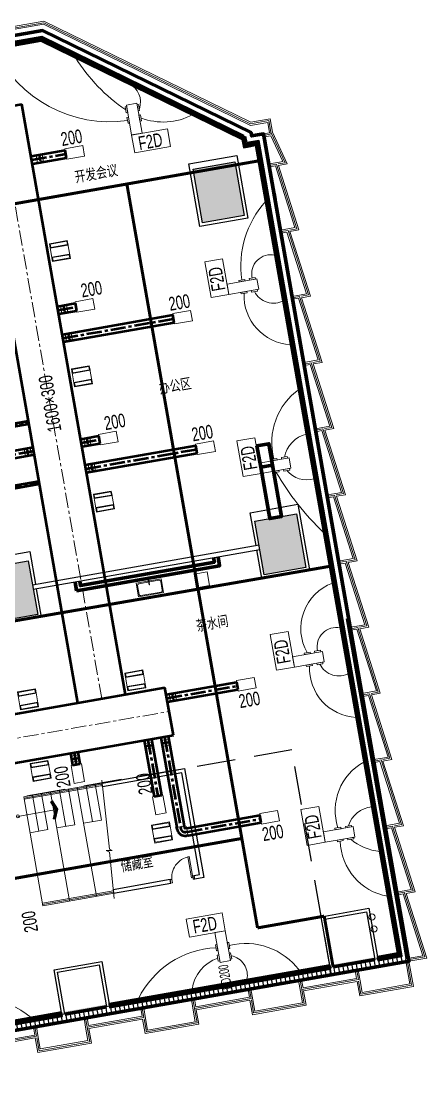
# Model space of a CAD drawing. Extents: x 268762 to 375185, y -23962 to 35476.
# Drawn here: x 361780 to 375185, y -4074 to 30930 of the extents above; entities that cross this region are included whole.
import ezdxf
from ezdxf.enums import TextEntityAlignment as Align

# ---------------------------------------------------------------- set-up
doc = ezdxf.new("R2010")
doc.units = 0
doc.header["$LTSCALE"] = 400
doc.header["$MEASUREMENT"] = 0
for name, pattern in [('A05-307S$0$IMPORT-BP_07_HIDDEN2', [4.7625, 3.175, -1.5875]), ('CENTER', [2, 1.25, -0.25, 0.25, -0.25]), ('DASH', [0.35, 0.25, -0.1])]:
    doc.linetypes.add(name, pattern=pattern)
doc.layers.get('0').update_dxf_attribs({"color": 8})
for name, color, linetype, lineweight in [('A05-307S$0$BP_07_A-FLOR-HRAL', 8, 'Continuous', 13), ('A05-307S$0$BP_07_A-FLOR-OVHD', 8, 'A05-307S$0$IMPORT-BP_07_HIDDEN2', 25), ('A05-307S$0$BP_07_A-FLOR-STRS', 8, 'Continuous', 13), ('A05-307S$0$BP_07_A-PATT-WALL', 8, 'Continuous', 13), ('A05-307S$0$BP_07_A-STRU-COLS', 8, 'Continuous', 25), ('A05-307S$0$BP_07_A-WALL-FULL', 8, 'Continuous', 70), ('A05-307S$0$BP_07_BP-01$0$A-GLAZ-FULL', 8, 'Continuous', 13), ('A05-307S$0$BP_07_W13-1F_10F消防给水排水平面图_SEN20ZHG$0$W-Y雨水立管', 8, 'Continuous', 9), ('A05-307S$0$FF_07_A-1', 8, 'Continuous', 13), ('A05-307S$0$FF_07_A-HVAC-FIXT', 8, 'Continuous', 35), ('A05-307S$0$FF_07_SHADE80', 8, 'Continuous', 25), ('A05-307S$0$PP_07_A-1', 8, 'Continuous', 13), ('A05-307S$0$PP_07_A-6', 8, 'Continuous', 70), ('A05-307S$0$PP_07_A-ANNO-RMNA-CH', 8, 'Continuous', 13), ('A05-307S$0$PP_07_A-DOOR', 8, 'Continuous', 13), ('A05-307S$0$PP_07_A-EQPM', 8, 'Continuous', 9), ('A05-307S$0$PP_07_A-FURN-WKSF', 8, 'Continuous', 25), ('A05-307S$0$PP_07_A-WALL-BLCK', 8, 'Continuous', 25), ('A05-307S$0$PP_07_A-WALL-FULL', 8, 'Continuous', 70), ('暖通-送风-2D边线', 2, 'Continuous', 50), ('暖通-送风-圆风管中线', 5, 'CENTER', 50), ('暖通-送风-方风管中线', 8, 'CENTER', 15), ('暖通-送风-标注', 3, 'Continuous', 20), ('暖通-送风-法兰', 3, 'Continuous', 20), ('暖通-送风-阀门', 3, 'Continuous', 20)]:
    doc.layers.add(name, color=color, linetype=linetype, lineweight=lineweight)
doc.layers.add('暖通-排风-风口', color=7, linetype='Continuous')
doc.layers.add('防火帆布', color=1, linetype='DASH')
doc.styles.add('A05-307S$0$Standard', font='txt')
doc.styles.add('NT', font='@hvac.shx', dxfattribs={"width": 0.7, "bigfont": '@hvac1.shx'})
doc.linetypes.add('BATTING', pattern='A,0.0001,-0.1,[134,ltypeshp.shx,S=0.1,R=0,X=-0.1,Y=0],-0.2,[134,ltypeshp.shx,S=0.1,R=180,X=0.1,Y=0],-0.1', length=0.4001)
pattern_1 = [(99.967, (349322.23, -4056.75), (-147.7361, -25.9622), [])]

# ---------------------------------------------------------------- blocks, each defined once
blk = doc.blocks.new('A05-307S$0$A05_307S_dwg_A$C06637D37-2251-Level 1')
at = {"layer": 'A05-307S$0$PP_07_A-DOOR', "color": 0}
blk.add_lwpolyline([(50, 60), (50, 760), (100, 760), (100, 60)], close=True, dxfattribs=at)
for points in [[(50, 120), (0, 120), (0, 0), (50, 0), (50, 120)], [(800, 120), (750, 120), (750, 0), (800, 0), (800, 120)]]:
    blk.add_lwpolyline(points, dxfattribs=at)
blk.add_arc((50, 60), 700, 360, 90, dxfattribs=at)
blk = doc.blocks.new('A05-307S$0$A05_307S_dwg_W13-1F_10F消防给水排水平面图_SEN20ZHG$0$GSLG-2114-Level 1')
at = {"layer": 'A05-307S$0$BP_07_W13-1F_10F消防给水排水平面图_SEN20ZHG$0$W-Y雨水立管', "color": 130}
blk.add_circle((144109, 35707), 100, dxfattribs=at)
blk = doc.blocks.new('A05-307S$0$A05_307S_dwg_W13-1F_10F消防给水排水平面图_SEN20ZHG$0$GSLG-2115-Level 1')
at = {"layer": 'A05-307S$0$BP_07_W13-1F_10F消防给水排水平面图_SEN20ZHG$0$W-Y雨水立管', "color": 130}
blk.add_circle((144040, 36101), 100, dxfattribs=at)
blk = doc.blocks.new('A05-307S$0$A05_307S_dwg_A$C4D9D1A9A-2140-Level 1')
at = {"layer": 'A05-307S$0$BP_07_A-FLOR-STRS'}
for points in [[(43, 0), (159, 281), (86, 311), (-43, 0)], [(86, -311), (159, -281), (43, 0), (-43, 0)]]:
    blk.add_hatch(color=0, dxfattribs=at).paths.add_polyline_path(points, flags=0)
at = {"layer": 'A05-307S$0$BP_07_A-FLOR-STRS', "color": 0}
for p, q in [((86, 311), (-43, 0)), ((-43, 0), (86, 311)), ((-43, 0), (43, 0)), ((-43, 0), (86, -311)), ((43, 0), (-43, 0)), ((86, -311), (-43, 0)), ((1298, 0), (0, 0)), ((43, 0), (159, 281)), ((159, 281), (43, 0)), ((159, -281), (43, 0)), ((43, 0), (86, -311)), ((159, 281), (86, 311)), ((86, -311), (159, -281)), ((159, -281), (86, -311))]:
    blk.add_line(p, q, dxfattribs=at)
blk.add_circle((1298, 0), 50, dxfattribs=at)
blk = doc.blocks.new('A05-307S$0$A05_307S_dwg_HVAC-plan-V8-Level 1')
at = {"layer": 'A05-307S$0$FF_07_A-1', "color": 0}
for points in [[(0, 450), (0, 600), (600, 600), (600, 450)], [(0, 600), (600, 600), (600, 0), (0, 0), (0, 150), (600, 150), (600, 0), (0, 0)], [(20, 470), (20, 580), (580, 580), (580, 470)], [(20, 20), (20, 130), (580, 130), (580, 20)]]:
    blk.add_lwpolyline(points, close=True, dxfattribs=at)
blk = doc.blocks.new('FK3_H')
for p, q in [((0.5, 0.5), (-0.5, 0.5)), ((-0.5, 0.5), (-0.5, -0.5)), ((0.5, -0.5), (0.5, 0.5)), ((0.5, 0.25), (-0.5, 0.25)), ((0.5, 0), (-0.5, 0)), ((0.5, -0.25), (-0.5, -0.25)), ((-0.5, -0.5), (0.5, -0.5))]:
    blk.add_line(p, q)
blk = doc.blocks.new('VAV变风量末端（吊顶式）')
at = {"layer": '暖通-送风-阀门'}
for points in [[(-88657, 254017), (-87657, 254017), (-87657, 253667), (-88657, 253667)], [(-88257, 254067), (-88057, 254067), (-88057, 254017), (-88257, 254017)], [(-87907, 254067), (-87707, 254067), (-87707, 254017), (-87907, 254017)], [(-88257, 253617), (-88057, 253617), (-88057, 253667), (-88257, 253667)], [(-87907, 253617), (-87707, 253617), (-87707, 253667), (-87907, 253667)]]:
    blk.add_lwpolyline(points, close=True, dxfattribs=at)
blk = doc.blocks.new('*U141', base_point=(67653, 24635))
at = {"layer": '暖通-送风-法兰'}
for p, q in [((67778, 24735), (67528, 24735)), ((67778, 24535), (67528, 24535))]:
    blk.add_line(p, q, dxfattribs=at)
at = {"layer": '暖通-送风-阀门'}
for p, q in [((67528, 24735), (67528, 24535)), ((67659, 24691), (67546, 24578)), ((67646, 24691), (67759, 24578)), ((67778, 24735), (67778, 24535))]:
    blk.add_line(p, q, dxfattribs=at)
at = {"layer": '暖通-送风-阀门', "const_width": 40}
for points in [[(67583, 24635, 1), (67623, 24635, 1)], [(67683, 24635, 1), (67723, 24635, 1)]]:
    blk.add_lwpolyline(points, format="xyb", close=True, dxfattribs=at)
blk = doc.blocks.new('JXWT.FB826889-D43A-47BB-9A4E-EFBF4415FCA')
at = {"layer": '暖通-送风-2D边线'}
for p, q in [((-125, 200), (-125, 150)), ((125, 200), (125, 150)), ((200, 125), (150, 125)), ((200, -125), (150, -125))]:
    blk.add_line(p, q, dxfattribs=at)
for radius in [275, 25]:
    blk.add_arc((150, 150), radius, 180, 270, dxfattribs=at)
at = {"layer": '暖通-送风-法兰'}
for points in [[(175, 200), (-175, 200)], [(200, 175), (200, -175)]]:
    blk.add_lwpolyline(points, dxfattribs=at)
blk = doc.blocks.new('*U144', base_point=(67653, 24635))
at = {"layer": '暖通-送风-法兰'}
for p, q in [((67778, 24735), (67528, 24735)), ((67778, 24535), (67528, 24535))]:
    blk.add_line(p, q, dxfattribs=at)
at = {"layer": '暖通-送风-阀门'}
for p, q in [((67528, 24735), (67528, 24535)), ((67659, 24691), (67546, 24578)), ((67646, 24691), (67759, 24578)), ((67778, 24735), (67778, 24535))]:
    blk.add_line(p, q, dxfattribs=at)
at = {"layer": '暖通-送风-阀门', "const_width": 40}
for points in [[(67583, 24635, 1), (67623, 24635, 1)], [(67683, 24635, 1), (67723, 24635, 1)]]:
    blk.add_lwpolyline(points, format="xyb", close=True, dxfattribs=at)
blk = doc.blocks.new('*U147', base_point=(137556, 44355))
at = {"layer": '暖通-送风-法兰'}
for p, q in [((137631, 44455), (137481, 44455)), ((137631, 44255), (137481, 44255))]:
    blk.add_line(p, q, dxfattribs=at)
at = {"layer": '暖通-送风-阀门'}
for p, q in [((137506, 44455), (137506, 44255)), ((137606, 44455), (137606, 44255)), ((137565, 44383), (137508, 44327)), ((137548, 44383), (137605, 44327))]:
    blk.add_line(p, q, dxfattribs=at)
at = {"layer": '暖通-送风-阀门', "const_width": 20}
for points in [[(137526, 44355, 1), (137546, 44355, 1)], [(137566, 44355, 1), (137586, 44355, 1)]]:
    blk.add_lwpolyline(points, format="xyb", close=True, dxfattribs=at)

msp = doc.modelspace()

# ---------------------------------------------------------------- hatches: boundary and pattern name
at = {"layer": 'A05-307S$0$BP_07_A-PATT-WALL'}
h = msp.add_hatch(color=8, dxfattribs=at)
h.paths.add_polyline_path([(372089, -310), (373468, -68), (373455, 6), (372076, -236)])
h.paths.add_polyline_path([(354360, -3425), (355739, -3183), (355497, -1804), (354118, -2046)])
h.paths.add_polyline_path([(364603, -1625), (364590, -1551), (363212, -1794), (363225, -1868)])
h.paths.add_polyline_path([(345496, -4983), (346875, -4741), (346633, -3362), (345254, -3604), (345496, -4983)])
h.paths.add_polyline_path([(336632, -6541), (338011, -6298), (337769, -4919), (336390, -5162), (336632, -6541)])
h.paths.add_polyline_path([(310039, -11214), (311418, -10971), (311141, -9396), (309763, -9638)])
h.paths.add_polyline_path([(327768, -8098), (329147, -7856), (328904, -6477), (327526, -6719), (327644, -7395)])
h.paths.add_polyline_path([(320283, -9414), (320006, -7838), (318627, -8080), (318904, -9656), (319568, -9539)])
h.paths.add_polyline_path([(301175, -12771), (302554, -12529), (302277, -10953), (300898, -11196), (301175, -12771)])
h.paths.add_polyline_path([(283447, -15887), (284826, -15644), (284549, -14069), (283170, -14311), (283446, -15881)])
h.paths.add_polyline_path([(292311, -14329), (293690, -14087), (293413, -12511), (292034, -12753)])
h.paths.add_polyline_path([(291414, -1135), (291397, -1037), (290880, -1128), (290585, 547), (290388, 512), (290683, -1162), (290018, -1279), (290035, -1378)])
h.paths.add_polyline_path([(281219, -2927), (282550, -2693), (282238, -920), (280859, -1162), (281171, -2935)])
h.paths.add_polyline_path([(371192, 12884), (370880, 14657), (369501, 14415), (369813, 12642)])
h.paths.add_polyline_path([(360949, 11084), (362327, 11326), (362016, 13099), (360637, 12857), (360673, 12651)])
h.paths.add_polyline_path([(280508, 8929), (280196, 10702), (278817, 10460), (279129, 8687), (279177, 8695)])
h.paths.add_polyline_path([(367770, 24264), (369149, 24506), (368838, 26279), (367459, 26036), (367765, 24293)])
h.paths.add_polyline_path([(358889, 22804), (360268, 23047), (359991, 24623), (358612, 24380)])
h.paths.add_polyline_path([(288640, 10460), (288837, 10494), (288543, 12169), (288346, 12134), (288604, 10668)])
at = {"layer": 'A05-307S$0$FF_07_SHADE80'}
h = msp.add_hatch(dxfattribs=at)
h.set_pattern_fill('FP_30', color=8, style=0, pattern_type=2)
h.set_pattern_definition(pattern_1)
h.paths.add_polyline_path([(374478, -42), (374577, -25), (372604, 11203), (372407, 11168), (374363, 39), (374461, 56)], flags=0)
h = msp.add_hatch(dxfattribs=at)
h.set_pattern_fill('FP_30', color=8, style=0, pattern_type=2)
h.set_pattern_definition(pattern_1)
h.paths.add_polyline_path([(355216, -3529), (374496, -141), (374461, 56), (355182, -3332), (355203, -3452)], flags=0)

# ---------------------------------------------------------------- linework, layer by layer
at = {"layer": 'A05-307S$0$BP_07_A-FLOR-HRAL', "color": 8}
for p, q in [((364461, 5721), (361870, 5266)), ((364466, 5681), (361876, 5226)), ((364821, 2200), (362480, 1789)), ((364828, 2161), (362487, 1750))]:
    msp.add_line(p, q, dxfattribs=at)
at = {"layer": 'A05-307S$0$BP_07_A-FLOR-OVHD', "color": 8}
msp.add_lwpolyline([(372034, -573), (370727, 6863), (354574, 4027), (355881, -3412)], dxfattribs=at)
at = {"layer": 'A05-307S$0$BP_07_A-FLOR-STRS', "color": 8}
for p, q in [((363636, 5617), (364268, 2022)), ((364139, 4487), (363931, 5668)), ((362366, 4175), (362158, 5357)), ((362750, 5461), (363381, 1866)), ((363253, 4331), (363045, 5513))]:
    msp.add_line(p, q, dxfattribs=at)
for points in [[(364858, 2126), (362494, 1710), (361863, 5305), (364457, 5761)], [(364227, 5720), (364435, 4539), (363844, 4435)], [(364446, 5860), (364702, 3580), (364784, 3533), (364590, 3529), (364696, 3482), (364849, 1952)], [(362454, 5409), (362661, 4227), (362070, 4123)], [(363340, 5565), (363548, 4383), (362957, 4279)]]:
    msp.add_lwpolyline(points, dxfattribs=at)
at = {"layer": 'A05-307S$0$BP_07_A-STRU-COLS', "color": 8}
for points in [[(368838, 26279), (369149, 24506), (367770, 24264), (367459, 26036)], [(370880, 14657), (371192, 12884), (369813, 12642), (369501, 14415)], [(362016, 13099), (362327, 11326), (360949, 11084), (360637, 12857)], [(373191, 1508), (373468, -68), (372089, -310), (371812, 1266)], [(364361, -246), (364603, -1625), (363225, -1868), (362982, -489)]]:
    msp.add_lwpolyline(points, close=True, dxfattribs=at)
at = {"layer": 'A05-307S$0$BP_07_A-WALL-FULL', "color": 8}
for p, q in [((370172, 25041), (370138, 25238)), ((373468, -68), (372089, -310)), ((364603, -1625), (363225, -1868))]:
    msp.add_line(p, q, dxfattribs=at)
for points in [[(281534, 16391), (362488, 30617), (369377, 27252), (369397, 27139), (369791, 27208), (374594, -123), (280634, -16635), (275831, 10696), (276225, 10766), (276205, 10879)], [(369572, 16901), (369966, 16970), (370090, 16261), (369696, 16192)], [(369696, 16192), (370090, 16261), (370388, 14570), (369994, 14501)]]:
    msp.add_lwpolyline(points, close=True, dxfattribs=at)
at = {"layer": 'A05-307S$0$BP_07_BP-01$0$A-GLAZ-FULL', "color": 8}
for p, q in [((369800, 27159), (370058, 27204)), ((370999, -755), (371062, -1110)), ((367454, -1378), (367516, -1733)), ((363908, -2001), (363970, -2356))]:
    msp.add_line(p, q, dxfattribs=at)
for points in [[(275586, 10646), (275516, 11047), (276123, 11154), (281411, 16623), (362525, 30878), (369361, 27538), (369968, 27645), (370046, 27202)], [(281386, 16670), (362532, 30930), (369369, 27590)], [(367533, -2121), (367467, -1742), (367404, -1387), (367503, -1370), (367548, -1626), (369321, -1314), (369276, -1058), (369374, -1041), (369437, -1396), (369503, -1775), (371079, -1498), (371012, -1119), (370950, -764), (371049, -746), (371094, -1003), (372866, -691), (372821, -435), (372920, -418), (372982, -773), (373049, -1152), (374625, -875), (374478, -42), (375055, 59), (374406, 2098), (374210, 2063), (374193, 2162), (374488, 2213), (374671, 2246), (374022, 4284), (373826, 4250), (373808, 4348), (374104, 4400), (374287, 4432), (373638, 6471), (373442, 6436), (373424, 6535), (373720, 6586), (373903, 6619), (373253, 8657), (373057, 8623), (373040, 8721), (373335, 8773), (373518, 8805), (372869, 10844), (372673, 10809), (372656, 10908), (372951, 10959), (373134, 10992), (372485, 13030), (372289, 12996), (372272, 13094), (372567, 13146), (372750, 13178), (372101, 15217), (371905, 15182), (371887, 15281), (372183, 15332), (372366, 15365), (371716, 17403), (371520, 17369), (371503, 17467), (371799, 17519), (371981, 17551), (371332, 19590), (371136, 19555), (371119, 19654), (371414, 19705), (371597, 19738), (370948, 21776), (370752, 21742), (370735, 21840), (371030, 21892), (371213, 21924), (370564, 23963), (370368, 23928), (370350, 24027), (370646, 24078), (370829, 24111), (370180, 26149), (369983, 26115), (369966, 26213), (370262, 26265), (370428, 26294), (370029, 27148), (369809, 27109), (369791, 27208), (369988, 27242), (369928, 27587), (369354, 27486), (362518, 30826), (281436, 16577)], [(369369, 27590), (370009, 27703), (370087, 27260), (370574, 26218), (370279, 26166), (370959, 24032), (370663, 23980), (371343, 21845), (371047, 21793), (371727, 19659), (371432, 19607), (372111, 17472), (371816, 17420), (372496, 15286), (372200, 15234), (372880, 13099), (372584, 13047), (373264, 10913), (372969, 10861), (373648, 8726), (373353, 8674), (374033, 6540), (373737, 6488), (374417, 4353), (374121, 4302), (374801, 2167), (374505, 2115), (375185, -20), (374594, -123), (374741, -956), (372968, -1268), (372884, -790), (371111, -1101), (371195, -1579)], [(370039, 27245), (370501, 26256), (370270, 26216)], [(369975, 26164), (370214, 26206), (370894, 24071), (370655, 24029)], [(370359, 23977), (370598, 24019), (371278, 21885), (371039, 21843)], [(370743, 21791), (370982, 21833), (371662, 19698), (371423, 19656)], [(371128, 19604), (371367, 19646), (372046, 17512), (371807, 17470)], [(371512, 17418), (371751, 17460), (372431, 15325), (372191, 15283)], [(371896, 15231), (372135, 15273), (372815, 13139), (372576, 13097)], [(372280, 13045), (372519, 13087), (373199, 10952), (372960, 10910)], [(372664, 10858), (372904, 10900), (373583, 8766), (373344, 8724)], [(373049, 8672), (373288, 8714), (373968, 6579), (373728, 6537)], [(373433, 6485), (373672, 6527), (374352, 4393), (374113, 4351)], [(373817, 4299), (374056, 4341), (374736, 2206), (374497, 2164)], [(374201, 2112), (374440, 2154), (375120, 20), (374536, -83), (374683, -916), (373008, -1210), (372933, -781)], [(372871, -426), (372924, -732), (371053, -1061), (371137, -1539), (369463, -1833), (369387, -1404)], [(369325, -1049), (369379, -1355), (367507, -1684), (367591, -2162), (365917, -2456), (365842, -2027)], [(365779, -1672), (365833, -1978), (363962, -2307), (364046, -2785), (362371, -3079), (362296, -2650)], [(365829, -1664), (365730, -1681), (365775, -1938), (364002, -2249), (363957, -1993), (363859, -2010)], [(367533, -2121), (365958, -2398), (365891, -2019), (365829, -1664)], [(371195, -1579), (369422, -1891), (369338, -1413), (367565, -1724), (367649, -2203)], [(367649, -2203), (365876, -2514), (365792, -2036), (364020, -2348), (364104, -2826), (362331, -3137), (362247, -2659), (360474, -2971), (360558, -3449), (358785, -3760), (358701, -3282), (356928, -3594), (357012, -4072), (355239, -4383), (355155, -3905), (353383, -4217), (353467, -4695), (351694, -5006), (351610, -4528), (349837, -4840), (349921, -5318)], [(363859, -2010), (363921, -2365), (363988, -2744)], [(362234, -2296), (362287, -2601), (360416, -2930), (360500, -3408), (358826, -3702), (358750, -3274)], [(362283, -2287), (362184, -2304), (362229, -2561), (360457, -2872), (360412, -2616), (360313, -2633)], [(363988, -2744), (362412, -3021), (362345, -2642), (362283, -2287)]]:
    msp.add_lwpolyline(points, dxfattribs=at)
at = {"layer": 'A05-307S$0$FF_07_A-HVAC-FIXT', "color": 8}
for p, q in [((371983, -288), (364695, -1569)), ((371989, -317), (364700, -1598)), ((371994, -347), (364705, -1628)), ((363119, -1845), (355831, -3126)), ((363124, -1875), (355836, -3156)), ((363130, -1905), (355841, -3185))]:
    msp.add_line(p, q, dxfattribs=at)
for points in [[(362459, 30409), (359323, 29858), (359345, 29735), (362441, 30279), (369086, 27033)], [(373570, -70), (374323, 62), (369601, 26936), (369207, 26866), (369167, 27094), (362454, 30373), (359329, 29824)], [(373564, -40), (374288, 87), (369576, 26901), (369182, 26832), (369140, 27074), (362449, 30341), (359335, 29794)], [(373559, -11), (374254, 111), (369552, 26866), (369158, 26797), (369113, 27053), (362445, 30310), (359340, 29764)], [(369141, 27145), (362458, 30409), (362458, 30409)], [(369086, 27033), (369134, 26762), (369257, 26784), (369257, 26785)], [(369257, 26784), (369528, 26831), (374218, 140), (373553, 24), (373575, -99), (374363, 39), (374341, 162), (369651, 26853), (369629, 26976), (369235, 26907), (369198, 27117)]]:
    msp.add_lwpolyline(points, dxfattribs=at)
for points in [[(371977, -253), (364689, -1534), (364711, -1657), (371999, -376)], [(363113, -1811), (355825, -3092), (355846, -3215), (363135, -1934)]]:
    msp.add_lwpolyline(points, close=True, dxfattribs=at)
at = {"layer": 'A05-307S$0$PP_07_A-1', "color": 8}
for p, q in [((365626, 12287), (365677, 11994)), ((366334, 12462), (365666, 12345)), ((366443, 12129), (366392, 12421)), ((365735, 11954), (366403, 12071))]:
    msp.add_line(p, q, dxfattribs=at)
for points in [[(365661, 11910), (366487, 12055), (366408, 12505), (365582, 12360)], [(365980, 12465), (365998, 12468), (366025, 12315), (366007, 12312)]]:
    msp.add_lwpolyline(points, close=True, dxfattribs=at)
for centre, start, end in [((365675, 12295), 99.9667, 189.9667), ((366343, 12413), 9.9667, 99.9667), ((366394, 12120), 279.9667, 9.9667)]:
    msp.add_arc(centre, 50, start, end, dxfattribs=at)
at = {"layer": 'A05-307S$0$PP_07_A-1', "color": 10}
msp.add_arc((365726, 12003), 50, 189.9667, 279.9667, dxfattribs=at)
at = {"layer": 'A05-307S$0$PP_07_A-6', "color": 8}
msp.add_line((363611, 12110), (363559, 12406), dxfattribs=at)
for points in [[(368287, 13237), (368339, 12941), (363612, 12111)], [(368139, 13211), (368165, 13063), (363740, 12285), (363714, 12433)]]:
    msp.add_lwpolyline(points, dxfattribs=at)
at = {"layer": 'A05-307S$0$PP_07_A-EQPM', "color": 8}
msp.add_lwpolyline([(367499, 12665), (367928, 12740), (368008, 12287), (367578, 12212)], close=True, dxfattribs=at)
at = {"layer": 'A05-307S$0$PP_07_A-FURN-WKSF', "color": 8}
msp.add_line((369732, 12526), (362445, 11245), dxfattribs=at)
at = {"layer": 'A05-307S$0$PP_07_A-WALL-BLCK', "color": 8}
for points in [[(367326, 26216), (368902, 26493), (369265, 24425), (367689, 24148)], [(371696, 1347), (373272, 1624), (373566, -50), (371990, -327)], [(362866, -408), (364442, -131), (364702, -1608), (363126, -1885)]]:
    msp.add_lwpolyline(points, close=True, dxfattribs=at)
for points in [[(369541, 13609), (369351, 14693), (370927, 14970), (371307, 12803), (369732, 12526), (369567, 13462)], [(362279, 12181), (362443, 11245), (360769, 10951), (360388, 13118), (362062, 13412), (362253, 12328)]]:
    msp.add_lwpolyline(points, dxfattribs=at)
at = {"layer": 'A05-307S$0$PP_07_A-WALL-FULL', "color": 8, "lineweight": 25}
for p, q in [((362154, 12311), (369640, 13627)), ((362180, 12163), (369666, 13479))]:
    msp.add_line(p, q, dxfattribs=at)
for points in [[(364470, 5640), (364457, 5760), (367181, 6239), (367813, 2644), (367518, 2592), (367497, 2710)], [(367497, 2710), (367674, 2741), (367084, 6100), (364470, 5640)]]:
    msp.add_lwpolyline(points, dxfattribs=at)
msp.add_lwpolyline([(364820, 2240), (364832, 2121), (366730, 2454), (366709, 2572)], close=True, dxfattribs=at)
at = {"layer": '暖通-送风-2D边线'}
for p, q in [((360228, 27913), (361804, 28190)), ((365231, 8689), (361804, 28190)), ((363655, 8412), (360228, 27913)), ((362106, 26470), (363233, 26668)), ((363276, 26421), (363233, 26668)), ((362149, 26223), (363276, 26421)), ((362978, 21507), (363569, 21610)), ((363021, 21260), (363612, 21364)), ((363569, 21610), (363612, 21364)), ((363141, 20582), (366796, 21224)), ((366840, 20978), (366796, 21224)), ((363184, 20335), (366840, 20978)), ((357221, 16880), (362019, 17723)), ((357239, 16782), (362036, 17625)), ((363748, 17124), (364339, 17228)), ((364339, 17228), (364383, 16982)), ((362172, 16847), (361385, 16709)), ((363792, 16878), (364383, 16982)), ((363899, 16269), (367554, 16911)), ((367598, 16665), (367554, 16911)), ((362216, 16601), (361428, 16463)), ((363942, 16022), (367598, 16665)), ((354987, 14443), (362367, 15740)), ((355005, 14345), (362384, 15642)), ((349903, 5995), (366532, 8918)), ((366809, 7342), (366532, 8918)), ((366573, 8688), (368900, 9097)), ((366616, 8441), (368943, 8850)), ((368900, 9097), (368943, 8850)), ((350180, 4420), (366809, 7342)), ((365845, 7172), (366171, 5315)), ((366091, 7216), (366417, 5358)), ((366396, 7269), (366919, 4295)), ((366642, 7312), (367165, 4338)), ((363407, 6744), (363476, 6350)), ((363653, 6787), (363723, 6393)), ((363476, 6350), (363723, 6393)), ((366171, 5315), (366417, 5358)), ((367252, 4277), (369672, 4702)), ((369715, 4456), (369672, 4702)), ((367295, 4031), (369715, 4456))]:
    msp.add_line(p, q, dxfattribs=at)
at = {"layer": '暖通-送风-圆风管中线', "color": 8}
for p, q in [((362128, 26346), (363255, 26544)), ((363000, 21383), (363591, 21487)), ((363162, 20458), (366818, 21101)), ((357230, 16831), (362027, 17674)), ((363770, 17001), (364361, 17105)), ((362194, 16724), (361406, 16586)), ((363920, 16145), (367576, 16788)), ((354996, 14394), (362376, 15691)), ((366594, 8564), (368922, 8973)), ((365968, 7194), (366294, 5337)), ((366519, 7291), (367042, 4316)), ((363530, 6766), (363600, 6372)), ((367273, 4154), (369694, 4579)), ((367042, 4316), (367051, 4267)), ((367273, 4154), (367224, 4145))]:
    msp.add_line(p, q, dxfattribs=at)
msp.add_arc((367198, 4293), 150, 189.9667, 279.9667, dxfattribs=at)
at = {"layer": '暖通-送风-方风管中线'}
for p, q in [((364443, 8550), (361016, 28052)), ((350042, 5208), (366671, 8130))]:
    msp.add_line(p, q, dxfattribs=at)
at = {"layer": '暖通-送风-阀门'}
for points in [[(365431, 27170), (366613, 27378), (366717, 26787), (365535, 26579)], [(363224, 26717), (363815, 26821), (363876, 26476), (363285, 26372)], [(368645, 21901), (368438, 23083), (367847, 22979), (368054, 21797)], [(363621, 21315), (364212, 21419), (364151, 21764), (363560, 21660)], [(366788, 21273), (367379, 21377), (367439, 21032), (366848, 20928)], [(364391, 16933), (364982, 17036), (364922, 17381), (364331, 17277)], [(369708, 15989), (369501, 17170), (368910, 17067), (369118, 15885)], [(367546, 16960), (368137, 17064), (368197, 16719), (367606, 16615)], [(370809, 9590), (370601, 10772), (370010, 10668), (370218, 9486)], [(368952, 8801), (369543, 8905), (369482, 9250), (368891, 9146)], [(363772, 6402), (363876, 5811), (363531, 5750), (363427, 6341)], [(366466, 5367), (366570, 4776), (366226, 4715), (366122, 5306)], [(371825, 3805), (371618, 4987), (371027, 4883), (371234, 3702)], [(369724, 4407), (370315, 4511), (370254, 4855), (369663, 4752)], [(367341, 676), (368523, 884), (368419, 1475), (367237, 1267)]]:
    msp.add_lwpolyline(points, close=True, dxfattribs=at)
at = {"layer": '暖通-送风-阀门', "linetype": 'BATTING'}
for centre, radius, start, end in [((364694, 31811), 4201, 205.4216, 278.2295), ((368530, 32836), 5853, 212.0894, 235.7366), ((365051, 28256), 673, 340.6245, 66.0483), ((366471, 29679), 2080, 249.389, 297.7301), ((372226, 22838), 3190, 138.0206, 188.2222), ((370028, 22583), 631, 77.3777, 192.9148), ((370765, 21863), 1621, 177.3176, 267.1661), ((370115, 22308), 696, 206.3166, 299.6946), ((372203, 17016), 2143, 124.9592, 194.7977), ((371447, 16328), 991, 104.1792, 168.2744), ((377882, 20463), 8863, 210.0423, 226.4503), ((371224, 16660), 882, 220.6108, 285.8215), ((372620, 10864), 1599, 110.1357, 209.7482), ((372191, 10272), 631, 77.3777, 192.9148), ((372929, 9551), 1621, 177.3176, 267.1661), ((372278, 9996), 696, 206.3166, 299.6946), ((373976, 4857), 1819, 118.4863, 198.2808), ((373458, 4076), 906, 95.7247, 162.6599), ((373833, 5326), 1837, 230.7634, 263.5761), ((374211, 3881), 1885, 181.1503, 260.0952), ((369188, -1765), 2229, 36.7936, 103.7333), ((368361, -2686), 3012, 92.7563, 153.9745), ((368591, -596), 664, 348.2082, 78.8768), ((368694, -1232), 1280, 109.0656, 171.9491), ((359854, -4795), 3601, 51.2429, 103.6157)]:
    msp.add_arc(centre, radius, start, end, dxfattribs=at)
at = {"layer": '防火帆布', "ltscale": 5, "const_width": 100}
for points in [[(356150, 23948), (369618, 26314)], [(365273, 25551), (369591, 977)], [(358497, 10589), (371972, 12920)], [(345914, -138), (369072, 3932)], [(371794, 1364), (369591, 977)], [(372084, -284), (371794, 1364)]]:
    msp.add_lwpolyline(points, dxfattribs=at)

# ---------------------------------------------------------------- block references
at = {"color": 3, "rotation": 9.967399037201316}
for p in [(362817, 22987), (363544, 18850), (364270, 14714), (365309, 8804), (361763, 8181), (362179, 5817), (366192, 3781)]:
    msp.add_blockref('A05-307S$0$A05_307S_dwg_HVAC-plan-V8-Level 1', p, dxfattribs=at)
at = {"color": 8, "extrusion": (0, 0, -1), "zscale": -1, "rotation": 350.0332500272774}
msp.add_blockref('A05-307S$0$A05_307S_dwg_A$C4D9D1A9A-2140-Level 1', (-362949, 4887), dxfattribs=at)
for name in ['A05-307S$0$A05_307S_dwg_W13-1F_10F消防给水排水平面图_SEN20ZHG$0$GSLG-2115-Level 1', 'A05-307S$0$A05_307S_dwg_W13-1F_10F消防给水排水平面图_SEN20ZHG$0$GSLG-2114-Level 1']:
    msp.add_blockref(name, (229333, -34764))
at = {"layer": 'A05-307S$0$PP_07_A-1', "color": 8, "extrusion": (0, 0, -1), "zscale": -1, "rotation": 350.0332372072804}
msp.add_blockref('A05-307S$0$A05_307S_dwg_A$C06637D37-2251-Level 1', (-367518, 2592), dxfattribs=at)
at = {"layer": '暖通-排风-风口', "color": 8}
for p, xscale, yscale, rotation in [((363598, 29783), 999.9999999999964, 124.9999999999958, 153.9667722631335), ((365351, 28927), 999.9999999999964, 124.9999999999958, 153.9667722631335), ((367389, 27932), 999.9999999999964, 124.9999999999959, 153.9667722631335), ((369916, 24983), 999.9999999999998, 125, 99.96674997272255), ((370227, 23210), 999.9999999999998, 125, 99.96674997272255), ((370227, 23210), 999.9999999999998, 125, 99.96674997272255), ((370487, 21732), 999.9999999999998, 125, 99.96674997272255), ((370487, 21732), 999.9999999999998, 125, 99.96674997272255), ((370747, 20255), 999.9999999999998, 125, 99.96674997272255), ((371006, 18778), 999.9999999999998, 125, 99.96674997272255), ((371266, 17300), 999.9999999999998, 125, 99.96674997272255), ((371526, 15823), 999.9999999999998, 125, 99.96674997272255), ((371837, 14050), 999.9999999999998, 125, 99.96674997272255), ((372131, 12376), 999.9999999999998, 125, 99.96674997272255), ((372391, 10898), 999.9999999999998, 125, 99.96674997272255), ((372651, 9421), 999.9999999999998, 125, 99.96674997272255), ((372910, 7944), 999.9999999999998, 125, 99.96674997272255), ((373170, 6466), 999.9999999999998, 125, 99.96674997272255), ((373429, 4989), 999.9999999999998, 125, 99.96674997272255), ((373689, 3512), 999.9999999999998, 125, 99.96674997272255), ((373949, 2034), 999.9999999999998, 125, 99.96674997272255), ((370984, -491), 999.9999999999998, 125, 9.966749972722557), ((369211, -803), 999.9999999999998, 125, 9.966749972722557), ((367438, -1114), 999.9999999999998, 125, 9.966749972722557), ((365665, -1426), 999.9999999999998, 125, 9.966749972722557), ((362119, -2049), 999.9999999999998, 125, 9.966749972722557)]:
    msp.add_blockref('FK3_H', p, dxfattribs=dict(at, xscale=xscale, yscale=yscale, rotation=rotation))
at = {"layer": '暖通-送风-2D边线', "rotation": 9.966749972722557}
msp.add_blockref('JXWT.FB826889-D43A-47BB-9A4E-EFBF4415FCA', (367076, 4119), dxfattribs=at)
at = {"layer": '暖通-送风-阀门', "xscale": -1}
for name, p, rotation in [('VAV变风量末端（吊顶式）', (100247, 70586), 279.9667499727225), ('*U144', (362398, 26394), 99.96674997272255), ('*U144', (363359, 20493), 99.96674997272255), ('*U144', (361997, 16690), 279.9667953894785), ('*U144', (364117, 16180), 99.96674997272255), ('*U141', (366002, 6997), 9.966749970221187), ('*U141', (366554, 7094), 9.966749970221187), ('*U141', (363565, 6569), 9.966749970221187)]:
    msp.add_blockref(name, p, dxfattribs=dict(at, rotation=rotation))
at = {"layer": '暖通-送风-阀门'}
for name, p, rotation in [('VAV变风量末端（吊顶式）', (499869, -212593), 9.966749972722557), ('*U144', (363197, 21418), 99.96674997272255), ('*U147', (361830, 17639), 99.96674997272255), ('*U144', (363967, 17036), 99.96674997272255), ('VAV变风量末端（吊顶式）', (500932, -218506), 9.966749972722557), ('*U147', (362179, 15656), 99.96674997272255), ('VAV变风量末端（吊顶式）', (502032, -224904), 9.966749972722557), ('*U141', (366791, 8599), 99.96674997272255), ('VAV变风量末端（吊顶式）', (503049, -230689), 9.966749972722557), ('VAV变风量末端（吊顶式）', (133684, -130400), 279.9667499727225)]:
    msp.add_blockref(name, p, dxfattribs=dict(at, rotation=rotation))

# ---------------------------------------------------------------- texts
at = {"layer": 'A05-307S$0$PP_07_A-ANNO-RMNA-CH', "color": 0, "lineweight": 35, "char_height": 350.42, "width": 1744.26, "attachment_point": 2, "rotation": 9.9667, "line_spacing_factor": 0.938532, "style": 'A05-307S$0$Standard'}
for s, insert in [('{\\fSimSun|b0|i0|c134|p2;\\W0.75;开发会议}', (364226, 26075)), ('{\\fSimSun|b0|i0|c134|p2;\\W0.75;办公区}', (366835, 19063)), ('{\\fSimSun|b0|i0|c134|p2;\\W0.75;茶水间}', (368060, 11218)), ('{\\fSimSun|b0|i0|c134|p2;\\W0.75;储藏室}', (365575, 3279))]:
    msp.add_mtext(s, dxfattribs=dict(at, insert=insert))
at = {"layer": '暖通-送风-标注', "style": 'NT', "width": 0.7}
for s, rotation, p in [('200', 9.9667, (363444, 27085)), ('F2D', 9.9667, (366049, 26963)), ('F2D', 99.9667, (368240, 22411)), ('200', 9.9667, (364102, 22082)), ('200', 9.9667, (367007, 21641)), ('1600×300', 99.9667, (362730, 18295)), ('200', 9.9667, (364873, 17700)), ('200', 9.9667, (367765, 17328)), ('F2D', 99.9667, (369303, 16499)), ('F2D', 99.9667, (370403, 10100)), ('200', 9.9667, (369323, 8517)), ('200', 99.9667, (363136, 5968)), ('200', 99.9667, (365843, 5736)), ('F2D', 99.9667, (371420, 4316)), ('200', 9.9667, (370096, 4123)), ('200', 99.9667, (362064, 1179)), ('F2D', 9.9667, (367851, 1082))]:
    msp.add_text(s, height=450, rotation=rotation, dxfattribs=at).set_placement(p, align=Align.MIDDLE)
at = {"layer": '暖通-送风-阀门', "style": 'NT', "width": 0.6}
msp.add_text('DD200', height=330, rotation=99.9602, dxfattribs=at).set_placement((368518, -651), align=Align.MIDDLE)

doc.saveas('drawing.dxf')
